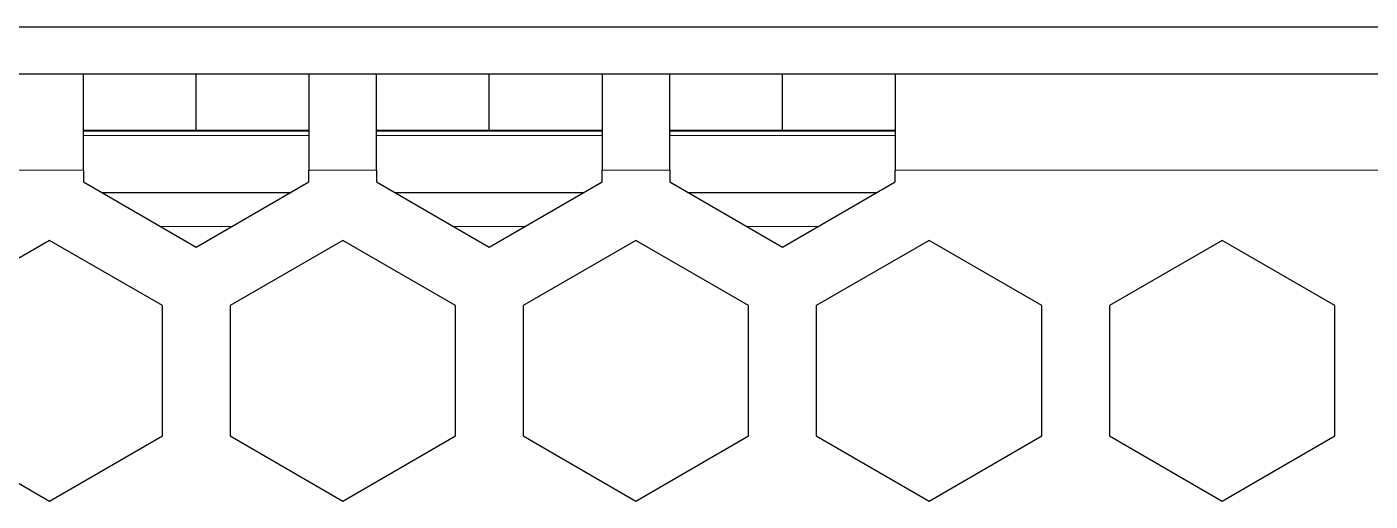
# Model space of a CAD drawing. Extents: x -260425 to 1294666, y -169889 to -2349.
# Drawn here: x 1001955 to 1002193.3, y -26326.2 to -26242.2 of the extents above; entities that cross this region are included whole.
import ezdxf
from ezdxf.enums import TextEntityAlignment as Align

# ---------------------------------------------------------------- set-up
doc = ezdxf.new("R2010")
doc.units = 0
doc.header["$LTSCALE"] = 100
doc.layers.add('case', color=7, linetype='Continuous')
doc.styles.add('1ISOCPEUR', font='isocpeui.ttf', dxfattribs={"height": 250})

# ---------------------------------------------------------------- blocks, each defined once
blk = doc.blocks.new('АТС')
at = {"layer": 'case', "lineweight": 25}
for points in [[(3508, 217.99), (3508, 217.99), (3496, 217.99), (3496, 217.99)], [(3508, 200.99), (3508, 200.99), (3508, 217.99), (3508, 217.99)], [(3528, 217.99), (3528, 217.99), (3508, 217.99), (3508, 217.99)], [(3528, 207.99), (3528, 207.99), (3528, 217.99), (3528, 217.99)], [(3548, 217.99), (3548, 217.99), (3528, 217.99), (3528, 217.99)], [(3548, 217.99), (3548, 217.99), (3548, 200.99), (3548, 200.99)], [(3560, 217.99), (3560, 217.99), (3548, 217.99), (3548, 217.99)], [(3560, 200.99), (3560, 200.99), (3560, 217.99), (3560, 217.99)], [(3580, 217.99), (3580, 217.99), (3560, 217.99), (3560, 217.99)], [(3580, 207.99), (3580, 207.99), (3580, 217.99), (3580, 217.99)], [(3600, 217.99), (3600, 217.99), (3580, 217.99), (3580, 217.99)], [(3612, 217.99), (3612, 217.99), (3600, 217.99), (3600, 217.99)], [(3600, 217.99), (3600, 217.99), (3600, 200.99), (3600, 200.99)], [(3612, 200.99), (3612, 200.99), (3612, 217.99), (3612, 217.99)], [(3632, 217.99), (3632, 217.99), (3612, 217.99), (3612, 217.99)], [(3632, 207.99), (3632, 207.99), (3632, 217.99), (3632, 217.99)], [(3652, 217.99), (3652, 217.99), (3632, 217.99), (3632, 217.99)], [(3768, 217.99), (3768, 217.99), (3652, 217.99), (3652, 217.99)], [(3652, 217.99), (3652, 217.99), (3652, 200.99), (3652, 200.99)], [(3528, 207.99), (3528, 207.99), (3508, 207.99), (3508, 207.99)], [(3548, 207.99), (3548, 207.99), (3528, 207.99), (3528, 207.99)], [(3580, 207.99), (3580, 207.99), (3560, 207.99), (3560, 207.99)], [(3600, 207.99), (3600, 207.99), (3580, 207.99), (3580, 207.99)], [(3632, 207.99), (3632, 207.99), (3612, 207.99), (3612, 207.99)], [(3652, 207.99), (3652, 207.99), (3632, 207.99), (3632, 207.99)], [(3508, 200.99), (3508, 200.99), (3508, 198.87), (3508, 198.87)], [(3548, 198.87), (3548, 198.87), (3548, 200.99), (3548, 200.99)], [(3560, 200.99), (3560, 200.99), (3560, 198.87), (3560, 198.87)], [(3600, 198.87), (3600, 198.87), (3600, 200.99), (3600, 200.99)], [(3612, 200.99), (3612, 200.99), (3612, 198.87), (3612, 198.87)], [(3652, 198.87), (3652, 198.87), (3652, 200.99), (3652, 200.99)], [(3508, 198.87), (3508, 198.87), (3528, 187.32), (3528, 187.32)], [(3528, 187.32), (3528, 187.32), (3548, 198.87), (3548, 198.87)], [(3560, 198.87), (3560, 198.87), (3580, 187.32), (3580, 187.32)], [(3580, 187.32), (3580, 187.32), (3600, 198.87), (3600, 198.87)], [(3612, 198.87), (3612, 198.87), (3632, 187.32), (3632, 187.32)], [(3632, 187.32), (3632, 187.32), (3652, 198.87), (3652, 198.87)], [(3511.25, 196.99), (3511.25, 196.99), (3544.75, 196.99), (3544.75, 196.99)], [(3563.25, 196.99), (3563.25, 196.99), (3596.75, 196.99), (3596.75, 196.99)], [(3615.25, 196.99), (3615.25, 196.99), (3648.75, 196.99), (3648.75, 196.99)], [(3502, 188.51), (3502, 188.51), (3482, 176.96), (3482, 176.96)], [(3522, 176.96), (3522, 176.96), (3502, 188.51), (3502, 188.51)], [(3554, 188.51), (3554, 188.51), (3534, 176.96), (3534, 176.96)], [(3574, 176.96), (3574, 176.96), (3554, 188.51), (3554, 188.51)], [(3606, 188.51), (3606, 188.51), (3586, 176.96), (3586, 176.96)], [(3626, 176.96), (3626, 176.96), (3606, 188.51), (3606, 188.51)], [(3658, 188.51), (3658, 188.51), (3638, 176.96), (3638, 176.96)], [(3678, 176.96), (3678, 176.96), (3658, 188.51), (3658, 188.51)], [(3710, 188.51), (3710, 188.51), (3690, 176.96), (3690, 176.96)], [(3730, 176.96), (3730, 176.96), (3710, 188.51), (3710, 188.51)], [(3522, 153.87), (3522, 153.87), (3522, 176.96), (3522, 176.96)], [(3534, 176.96), (3534, 176.96), (3534, 153.87), (3534, 153.87)], [(3574, 153.87), (3574, 153.87), (3574, 176.96), (3574, 176.96)], [(3586, 176.96), (3586, 176.96), (3586, 153.87), (3586, 153.87)], [(3626, 153.87), (3626, 153.87), (3626, 176.96), (3626, 176.96)], [(3638, 176.96), (3638, 176.96), (3638, 153.87), (3638, 153.87)], [(3678, 153.87), (3678, 153.87), (3678, 176.96), (3678, 176.96)], [(3690, 176.96), (3690, 176.96), (3690, 153.87), (3690, 153.87)], [(3730, 153.87), (3730, 153.87), (3730, 176.96), (3730, 176.96)], [(3482, 153.87), (3482, 153.87), (3502, 142.32), (3502, 142.32)], [(3502, 142.32), (3502, 142.32), (3522, 153.87), (3522, 153.87)], [(3534, 153.87), (3534, 153.87), (3554, 142.32), (3554, 142.32)], [(3554, 142.32), (3554, 142.32), (3574, 153.87), (3574, 153.87)], [(3586, 153.87), (3586, 153.87), (3606, 142.32), (3606, 142.32)], [(3606, 142.32), (3606, 142.32), (3626, 153.87), (3626, 153.87)], [(3638, 153.87), (3638, 153.87), (3658, 142.32), (3658, 142.32)], [(3658, 142.32), (3658, 142.32), (3678, 153.87), (3678, 153.87)], [(3690, 153.87), (3690, 153.87), (3710, 142.32), (3710, 142.32)], [(3710, 142.32), (3710, 142.32), (3730, 153.87), (3730, 153.87)]]:
    blk.add_open_spline(points, degree=3, dxfattribs=at)
at = {"layer": 'case', "lineweight": 18}
for points in [[(3508, 207.89), (3508, 207.89), (3548, 207.89), (3548, 207.89)], [(3560, 207.89), (3560, 207.89), (3600, 207.89), (3600, 207.89)], [(3612, 207.89), (3612, 207.89), (3652, 207.89), (3652, 207.89)], [(3508, 207.09), (3508, 207.09), (3548, 207.09), (3548, 207.09)], [(3560, 207.09), (3560, 207.09), (3600, 207.09), (3600, 207.09)], [(3612, 207.09), (3612, 207.09), (3652, 207.09), (3652, 207.09)], [(3508, 200.99), (3508, 200.99), (3496, 200.99), (3496, 200.99)], [(3560, 200.99), (3560, 200.99), (3548, 200.99), (3548, 200.99)], [(3612, 200.99), (3612, 200.99), (3600, 200.99), (3600, 200.99)], [(3768, 200.99), (3768, 200.99), (3652, 200.99), (3652, 200.99)], [(3521.64, 190.99), (3521.64, 190.99), (3534.36, 190.99), (3534.36, 190.99)], [(3573.64, 190.99), (3573.64, 190.99), (3586.36, 190.99), (3586.36, 190.99)], [(3625.65, 190.99), (3625.65, 190.99), (3638.36, 190.99), (3638.36, 190.99)]]:
    blk.add_open_spline(points, degree=3, dxfattribs=at)
blk = doc.blocks.new('*U214')
at = {"color": 0, "linetype": 'ByBlock', "lineweight": -2}
blk.add_line((174.5, -22.225), (625.5, -22.225), dxfattribs=at)
at = {"color": 0, "lineweight": -2, "style": '1ISOCPEUR', "oblique": 15, "flags": 8}
blk.add_attdef('НАИМЕНОВАНИЕ', text='', height=25, dxfattribs=at).set_placement((750, 10.425), align=Align.MIDDLE_LEFT)

msp = doc.modelspace()

# ---------------------------------------------------------------- block references
at = {"xscale": 10, "yscale": 10, "zscale": 10}
msp.add_blockref('*U214', (996576.69, -26019.92), dxfattribs=at)
msp.add_blockref('АТС', (998457.03, -26468.52))

doc.saveas('drawing.dxf')
